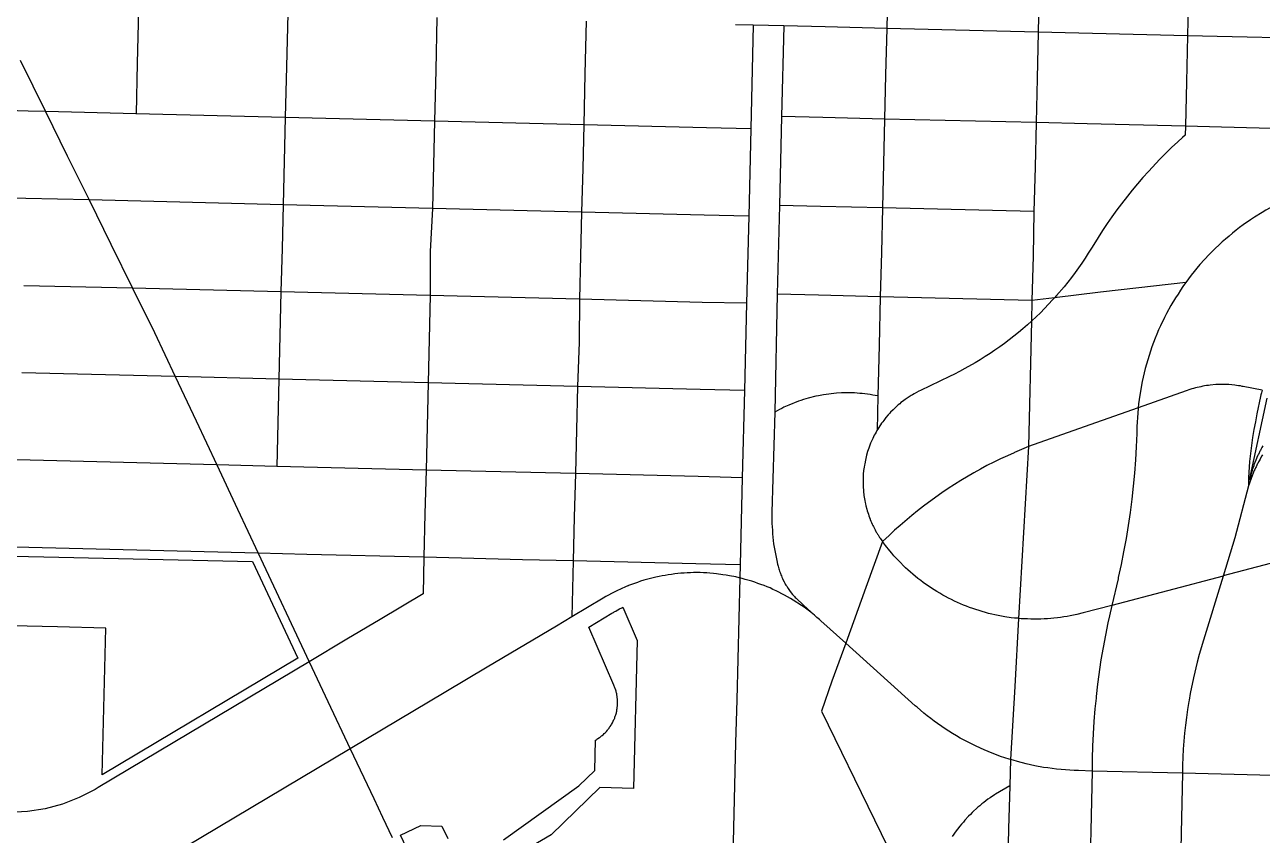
# Model space of a CAD drawing. Extents: x 1 to 394, y 101 to 384.
# Drawn here: x 165.46 to 197.15, y 222.81 to 243.57 of the extents above; entities that cross this region are included whole.
import ezdxf

# ---------------------------------------------------------------- set-up
doc = ezdxf.new("R2010")
doc.units = 0
doc.layers.get('0').update_dxf_attribs({"linetype": 'CONTINUOUS'})

msp = doc.modelspace()

# ---------------------------------------------------------------- linework, layer by layer
at = {"color": 4}
for points in [[(187.56377, 244.671275), (187.535169, 243.480386)], [(191.439271, 244.577143), (191.414756, 243.386254)], [(195.261573, 244.478926), (195.237058, 243.292133)], [(168.378612, 243.946917), (168.341735, 242.592332)], [(172.200914, 243.856881), (172.168227, 242.502297)], [(176.019119, 243.76276), (175.986432, 242.408175)], [(179.84142, 243.668639), (179.808734, 242.314054)], [(184.117974, 243.562229), (183.663711, 243.574486)], [(184.117974, 243.562229), (184.052496, 240.90627)], [(184.895522, 243.545864), (184.117974, 243.562208)], [(184.895522, 243.545864), (184.842301, 241.221383)], [(185.955454, 243.517211), (184.895522, 243.545812)], [(187.535127, 243.480386), (185.955454, 243.517263)], [(187.535127, 243.480386), (187.506526, 242.293594)], [(191.414714, 243.386254), (187.535127, 243.480334)], [(191.414714, 243.386254), (191.386113, 242.199462)], [(195.237016, 243.292133), (191.414714, 243.386212)], [(195.237016, 243.292133), (195.208415, 242.109426)], [(199.051125, 243.202098), (195.237016, 243.292091)], [(165.350233, 242.665992), (165.996834, 241.35234)], [(168.341776, 242.592332), (168.313175, 241.290947), (165.996834, 241.35234)], [(172.168174, 242.502297), (172.135488, 241.196826)], [(175.98638, 242.408175), (175.953693, 241.102705)], [(179.808681, 242.314054), (179.775994, 241.008573)], [(187.506474, 242.293594), (187.477873, 241.155904)], [(191.386071, 242.199462), (191.357471, 241.065869)], [(195.208363, 242.109426), (195.183847, 240.971748)], [(165.550764, 241.360522), (164.449911, 241.393261)], [(165.996834, 241.35234), (165.550764, 241.360721)], [(165.996834, 241.35234), (166.5534, 240.214651)], [(172.135435, 241.196826), (168.313134, 241.290905)], [(172.135435, 241.196826), (172.106834, 240.079597)], [(175.95364, 241.102705), (172.135435, 241.196784)], [(184.842322, 241.221383), (184.785015, 238.946005)], [(185.898168, 241.196826), (184.842322, 241.221341)], [(187.477831, 241.155904), (185.898168, 241.196868)], [(187.477831, 241.155904), (187.453316, 240.018215), (187.424673, 238.880526)], [(191.357418, 241.065869), (187.477831, 241.155863)], [(175.95364, 241.102705), (175.929125, 239.985476)], [(179.775942, 241.008573), (175.95364, 241.102652)], [(179.775942, 241.008573), (179.751427, 239.891355)], [(182.918903, 240.934912), (179.775942, 241.008562)], [(184.052496, 240.90627), (182.918903, 240.934871)], [(184.052496, 240.90627), (183.999275, 238.671813)], [(191.357418, 241.065869), (191.332903, 239.92818)], [(192.662899, 241.03313), (191.357418, 241.065817)], [(195.183816, 240.971748), (195.175435, 240.74666), (195.105871, 240.685267), (194.983096, 240.574771), (194.827582, 240.42745), (194.676165, 240.280118), (194.528844, 240.128701), (194.234191, 239.817674), (194.090956, 239.658074), (193.951817, 239.498474), (193.816764, 239.334779), (193.423894, 238.831412), (193.30112, 238.655438), (193.178345, 238.48356), (193.059667, 238.303489), (192.945085, 238.127515), (192.834589, 237.943358), (192.773196, 237.849279), (192.69546, 237.718322), (192.613639, 237.591451), (192.580952, 237.542316)], [(195.183816, 240.971748), (192.662899, 241.03314)], [(196.108695, 240.947191), (195.183816, 240.971706)], [(199.002021, 240.877616), (196.108695, 240.94718)], [(166.5534, 240.214651), (167.109966, 239.085154)], [(172.106782, 240.079597), (172.078181, 238.96238)], [(175.929083, 239.985476), (175.900482, 238.868248), (175.84722, 237.763309)], [(179.751385, 239.891355), (179.722732, 238.774127)], [(191.332872, 239.92818), (191.304271, 238.786405)], [(165.493468, 239.121979), (164.392614, 239.154666)], [(167.109966, 239.085154), (165.493468, 239.122032)], [(172.078139, 238.96238), (167.109966, 239.085154)], [(167.109966, 239.085154), (167.670629, 237.951551)], [(172.078139, 238.96238), (172.053624, 237.845151)], [(175.900441, 238.868248), (172.078139, 238.96238)], [(184.785036, 238.946005), (184.727729, 236.670637)], [(185.840872, 238.921458), (184.785036, 238.945973)], [(187.424631, 238.880526), (185.840872, 238.92149)], [(197.958453, 239.183372), (197.864374, 239.142408), (197.651575, 239.044243), (197.446947, 238.937844), (197.24233, 238.823262), (197.144165, 238.765955), (196.94773, 238.64318), (196.849564, 238.577702), (196.661312, 238.446745), (196.567232, 238.377181), (196.477239, 238.307617), (196.38316, 238.233967), (196.297252, 238.160317), (196.207258, 238.082581), (196.121351, 238.008931), (196.035443, 237.927109), (195.949536, 237.849373), (195.78584, 237.685677), (195.552569, 237.42785), (195.474833, 237.337856), (195.401183, 237.251949), (195.331619, 237.157869), (195.262055, 237.067876), (195.192491, 236.973797)], [(179.722732, 238.774127), (175.900441, 238.868206)], [(179.722732, 238.774127), (179.694131, 237.652812)], [(182.861607, 238.69637), (179.722732, 238.774127)], [(183.999296, 238.671813), (182.861607, 238.696328)], [(183.999296, 238.671813), (183.941989, 236.437367)], [(187.424631, 238.880526), (187.39603, 237.742848)], [(191.304218, 238.786405), (187.424631, 238.880485)], [(191.304218, 238.786405), (191.279703, 237.648716)], [(167.670629, 237.951551), (168.227195, 236.822055)], [(172.053582, 237.845151), (172.024981, 236.727933)], [(175.847241, 237.763309), (175.847241, 236.633802)], [(179.694089, 237.652812), (179.669574, 236.53968)], [(187.395978, 237.742848), (187.367377, 236.605159)], [(191.279661, 237.648716), (191.25106, 236.511027)], [(192.581046, 237.542316), (192.527825, 237.468666), (192.355947, 237.223117), (192.261868, 237.100343), (192.171875, 236.981665), (192.077795, 236.862986), (191.88136, 236.633812), (191.832225, 236.580591), (191.251018, 236.511038)], [(168.227195, 236.822055), (165.440268, 236.887533)], [(168.227195, 236.822055), (168.783761, 235.688462)], [(172.024939, 236.727933), (168.227195, 236.822013)], [(172.024939, 236.727933), (171.996338, 235.610705)], [(175.847241, 236.633802), (172.024939, 236.727881)], [(193.010752, 236.719741), (191.832141, 236.580602)], [(193.538665, 236.781133), (193.010752, 236.719741)], [(195.191998, 236.973472), (193.538665, 236.781133)], [(195.191998, 236.973472), (195.183617, 236.965091), (195.118139, 236.871011), (195.05266, 236.772846), (194.991268, 236.674681), (194.925789, 236.576516), (194.811208, 236.380081), (194.696615, 236.175464), (194.643394, 236.073108), (194.545229, 235.860298), (194.496094, 235.757942), (194.451045, 235.647457), (194.405996, 235.541047), (194.365033, 235.434647), (194.32407, 235.324151), (194.250419, 235.103159), (194.152254, 234.771681), (194.123653, 234.657089), (194.099138, 234.542507), (194.074623, 234.432011), (194.013231, 234.088244), (193.980544, 233.85907), (193.972163, 233.756714)], [(175.847241, 236.633802), (175.81864, 235.516584)], [(179.669532, 236.53968), (175.847241, 236.63376)], [(179.669532, 236.53968), (179.657274, 235.438827)], [(182.808407, 236.461924), (179.669532, 236.53966)], [(183.942, 236.437367), (182.808407, 236.461882)], [(183.942, 236.437367), (183.888779, 234.20292)], [(184.72774, 236.670637), (184.670433, 233.650451)], [(185.787672, 236.64608), (184.72774, 236.670595)], [(187.367335, 236.605159), (185.787672, 236.646122)], [(187.367335, 236.605159), (187.338734, 235.356974)], [(191.251018, 236.511027), (187.367335, 236.605106)], [(191.832141, 236.580602), (191.778921, 236.523295), (191.574293, 236.302314), (191.467893, 236.195903), (191.357397, 236.089504), (191.246901, 235.987148), (191.23852, 235.978767)], [(191.251018, 236.511027), (191.238761, 235.979018)], [(191.23874, 235.979018), (191.136384, 235.889025), (191.021792, 235.786669), (190.90721, 235.69259), (190.788521, 235.594424), (190.669843, 235.504431), (190.551165, 235.410352), (190.42839, 235.324444), (190.305626, 235.234451), (190.178755, 235.152629), (190.055991, 235.070807), (189.925035, 234.988985), (189.798164, 234.911249), (189.53625, 234.763928), (189.401208, 234.690278), (189.266155, 234.6248), (189.139294, 234.559322), (188.402658, 234.207383), (188.394276, 234.203193), (188.357399, 234.182764), (188.234624, 234.121371), (188.197747, 234.096856), (188.156784, 234.072341), (188.009452, 233.974176), (187.972575, 233.945575), (187.935697, 233.92106), (187.89882, 233.892459), (187.866133, 233.863858), (187.829256, 233.835257), (187.796569, 233.80257), (187.763882, 233.773969), (187.731195, 233.741282), (187.698509, 233.712681), (187.63303, 233.647203), (187.604429, 233.614516), (187.571743, 233.577639), (187.514436, 233.51216), (187.457129, 233.43851), (187.432614, 233.401633), (187.404013, 233.364756), (187.330363, 233.254259), (187.305848, 233.213296), (187.285419, 233.180609)], [(191.23874, 235.979018), (191.161004, 232.766493)], [(168.783761, 235.688462), (169.319866, 234.558955)], [(171.996286, 235.610705), (171.971771, 234.493477)], [(175.818587, 235.516584), (175.794072, 234.403452)], [(179.657253, 235.438827), (179.61629, 234.30932)], [(187.338692, 235.356974), (187.306005, 234.063781)], [(169.319866, 234.558955), (165.387068, 234.653034)], [(175.79403, 234.403452), (171.971739, 234.493445), (169.319866, 234.558955)], [(169.319866, 234.558955), (169.851875, 233.429459)], [(171.971739, 234.493477), (171.947224, 233.376259)], [(175.79403, 234.403452), (175.765429, 233.282127)], [(179.616332, 234.30932), (175.79403, 234.403399)], [(179.616332, 234.30932), (179.587731, 233.192102)], [(182.755207, 234.227477), (179.616332, 234.309299)], [(183.8888, 234.20292), (182.755207, 234.227435)], [(183.8888, 234.20292), (183.831493, 231.968474)], [(187.305953, 234.063781), (187.301762, 234.063781), (187.24037, 234.080125), (187.174891, 234.088506), (187.109413, 234.100764), (187.039849, 234.109145), (186.908892, 234.125488), (186.843414, 234.129679), (186.777935, 234.13806), (186.712457, 234.142251), (186.376883, 234.142251), (186.245926, 234.13387), (186.180448, 234.125488), (186.11497, 234.121298), (186.049491, 234.112916), (185.979927, 234.100659), (185.914449, 234.092278), (185.783492, 234.067763), (185.722099, 234.055505)], [(197.148167, 234.211103), (196.657079, 234.305182), (196.632564, 234.309372), (196.587515, 234.32163), (196.53838, 234.325821), (196.489245, 234.334202), (196.444196, 234.342583), (196.296875, 234.354841), (196.251826, 234.354841), (196.202691, 234.359031), (196.05537, 234.359031), (196.010321, 234.354841), (195.961186, 234.354841), (195.813864, 234.342583), (195.768815, 234.334202), (195.71968, 234.330011), (195.670545, 234.32163), (195.625496, 234.313249), (195.576361, 234.300991), (195.531312, 234.29261), (195.482177, 234.280352), (195.437128, 234.271971), (195.387993, 234.255628), (195.342944, 234.24337), (195.293809, 234.231113), (195.203816, 234.198426), (193.972006, 233.756452)], [(197.148167, 234.211103), (197.127737, 234.145624), (197.11548, 234.096489), (197.107099, 234.047354), (197.013019, 233.609466), (196.972056, 233.404849), (196.931093, 233.204318), (196.898406, 232.999701), (196.869805, 232.790987), (196.84529, 232.58637), (196.824861, 232.381753), (196.800346, 231.964325), (196.796155, 231.759708)], [(185.722194, 234.055589), (185.525759, 234.006454), (185.464366, 233.99011), (185.398888, 233.969681), (185.337495, 233.949252), (185.272017, 233.928823), (185.026468, 233.830658), (184.903704, 233.773351), (184.846397, 233.74475), (184.785005, 233.716149), (184.670412, 233.650671)], [(187.305953, 234.063781), (187.285524, 233.179824)], [(184.670444, 233.650451), (184.592708, 231.084516), (184.592708, 230.79395), (184.596898, 230.708042), (184.60528, 230.622134), (184.60947, 230.532141), (184.617852, 230.446233), (184.630109, 230.360326), (184.63849, 230.274418), (184.650748, 230.188511), (184.716226, 229.844744), (184.736655, 229.758836), (184.752999, 229.70153), (184.769342, 229.636051), (184.7816, 229.60745), (184.789981, 229.574764), (184.802239, 229.542077), (184.814496, 229.513476), (184.822877, 229.480789), (184.839221, 229.452188), (184.851478, 229.423587), (184.863736, 229.3909), (184.875993, 229.362299), (184.90868, 229.304993), (184.920938, 229.272306), (184.937281, 229.243705), (184.953625, 229.21919), (184.974054, 229.190589), (185.006741, 229.133282), (185.02717, 229.108767), (185.043513, 229.080166), (185.063942, 229.051565), (185.125335, 228.977915), (185.145764, 228.949314), (185.170279, 228.924799), (185.190709, 228.900284), (185.211138, 228.879855), (185.39938, 228.707977), (185.689947, 228.441967)], [(193.972466, 233.75685), (192.585143, 233.273945), (191.160983, 232.766493)], [(193.972466, 233.75685), (193.968276, 233.740507), (193.951932, 233.511333), (193.943551, 233.392655), (193.939361, 233.278073), (193.93517, 233.102098), (193.918827, 232.762428), (193.902483, 232.426854), (193.873882, 232.087184), (193.845281, 231.75161), (193.808404, 231.416025), (193.763355, 231.076355), (193.71422, 230.744877), (193.660999, 230.409304), (193.599607, 230.073719), (193.534128, 229.742241), (193.460478, 229.410753), (193.456288, 229.382152), (193.300774, 228.698716)], [(169.851875, 233.429459), (170.383884, 232.295866)], [(171.947182, 233.376259), (171.918581, 232.25903)], [(175.765388, 233.282127), (175.740872, 232.164909)], [(179.587689, 233.192102), (179.563174, 232.074874)], [(187.285482, 233.179824), (187.281291, 233.175633), (187.260862, 233.13467), (187.240433, 233.097792), (187.215917, 233.056829), (187.195488, 233.015866), (187.179145, 232.974903), (187.138182, 232.893081), (187.121838, 232.852118), (187.105495, 232.807069), (187.072808, 232.725247), (187.06055, 232.680198), (187.044207, 232.639234), (187.019692, 232.549241), (187.007434, 232.508278), (186.999053, 232.463229), (186.986796, 232.418179), (186.970452, 232.328186), (186.962071, 232.287223), (186.95369, 232.242174), (186.949499, 232.197125), (186.941118, 232.152075), (186.932737, 232.062082), (186.932737, 232.017033), (186.928546, 231.967898), (186.928546, 231.74281), (186.948975, 231.517732), (186.957357, 231.472682), (186.961547, 231.427633), (186.969928, 231.382584), (186.982186, 231.337535), (186.990567, 231.296572), (186.998948, 231.251523), (187.023463, 231.161529), (187.035721, 231.120566), (187.047979, 231.075517), (187.064322, 231.034554), (187.076579, 230.989505), (187.092923, 230.948541), (187.109266, 230.903492), (187.113457, 230.895111), (187.1298, 230.854148), (187.138182, 230.837804), (187.142372, 230.821461), (187.162801, 230.780498), (187.171183, 230.760068), (187.179564, 230.743725), (187.191821, 230.723296), (187.200203, 230.706952), (187.216546, 230.665989), (187.228804, 230.649646), (187.237185, 230.633302), (187.245566, 230.612873), (187.257824, 230.59653), (187.266205, 230.5761), (187.278462, 230.559757), (187.286844, 230.543414), (187.299101, 230.522984), (187.311359, 230.506641), (187.31974, 230.490298), (187.331997, 230.473954), (187.344255, 230.453525), (187.352636, 230.437182), (187.364894, 230.420838), (187.405857, 230.363532), (187.430372, 230.330845)], [(191.160983, 232.766493), (190.809045, 232.615065), (190.800664, 232.610874), (190.624689, 232.533139), (190.448725, 232.451317), (190.276837, 232.365409), (190.100862, 232.279502), (189.933081, 232.189508), (189.765288, 232.095429), (189.429714, 231.898994), (189.266019, 231.796638), (189.106419, 231.690238), (188.942723, 231.583839), (188.787209, 231.473343), (188.476182, 231.244168), (188.324765, 231.12549), (188.173347, 231.002716), (187.878695, 230.748984), (187.735459, 230.622124), (187.59632, 230.491167), (187.428528, 230.331568)], [(191.160983, 232.766493), (190.911348, 228.363068)], [(170.383884, 232.295866), (164.233015, 232.451369)], [(171.918539, 232.25903), (170.383884, 232.295908)], [(170.383884, 232.295866), (170.915893, 231.166359)], [(175.740831, 232.164909), (171.918539, 232.258988)], [(197.156977, 232.554217), (197.140634, 232.529702), (197.103757, 232.46831), (197.091499, 232.443795), (197.066984, 232.402831), (197.054726, 232.378316), (197.046345, 232.357887), (197.034088, 232.337458), (197.02183, 232.312943), (197.009573, 232.292513), (196.997315, 232.267998), (196.988934, 232.247569), (196.976676, 232.223054), (196.968295, 232.202625), (196.956037, 232.17811), (196.94378, 232.15768), (196.927437, 232.108545), (196.915179, 232.088116), (196.906798, 232.063601), (196.898417, 232.043172), (196.886159, 232.018657), (196.877778, 231.994142), (196.869397, 231.973712), (196.844881, 231.900062), (196.8365, 231.879633), (196.803813, 231.781468), (196.795432, 231.761039)], [(175.740831, 232.164909), (175.71223, 231.047681)], [(179.563132, 232.074874), (175.740831, 232.164867)], [(179.563132, 232.074874), (179.534531, 230.957645)], [(182.701997, 231.997117), (179.563132, 232.074853)], [(183.831504, 231.968474), (182.701997, 231.997075)], [(183.831504, 231.968474), (183.778283, 229.734017)], [(196.796218, 231.759761), (196.448365, 230.425636), (196.149617, 229.451643)], [(170.915893, 231.166359), (171.443816, 230.036863)], [(175.712188, 231.047681), (175.683587, 229.934549)], [(179.534489, 230.957645), (179.505888, 229.836331)], [(171.443816, 230.036863), (164.175719, 230.212837)], [(171.443816, 230.036863), (172.749287, 227.254033)], [(172.687905, 230.004123), (171.443816, 230.03681)], [(187.428717, 230.331515), (187.003108, 229.152905)], [(190.911348, 228.363068), (190.886833, 228.367259), (190.805011, 228.37564), (190.719104, 228.384021), (190.555408, 228.408536), (190.4695, 228.42488), (190.305804, 228.457567), (190.223983, 228.477996), (190.138075, 228.494339), (190.060339, 228.518854), (189.978517, 228.539284), (189.896696, 228.563799), (189.814874, 228.5924), (189.737138, 228.616915), (189.655316, 228.645516), (189.57758, 228.678203), (189.499844, 228.706803), (189.422108, 228.73949), (189.344373, 228.776368), (189.266637, 228.809054), (189.188901, 228.845932), (189.115251, 228.886895), (189.041601, 228.923773), (188.967951, 228.964736), (188.894301, 229.009785), (188.82065, 229.050748), (188.747, 229.095797), (188.677436, 229.140846), (188.468723, 229.288167), (188.403244, 229.337302), (188.33368, 229.390523), (188.202723, 229.496923), (188.141331, 229.550144), (188.075853, 229.60745), (188.01446, 229.664757), (187.834389, 229.844817), (187.719807, 229.967592), (187.666587, 230.03307), (187.60928, 230.098549), (187.50288, 230.229505), (187.453745, 230.299069), (187.42923, 230.331756)], [(199.149342, 230.31514), (199.108379, 230.298797), (199.038815, 230.26611), (198.969251, 230.237509), (198.895601, 230.208908), (198.826036, 230.180307), (198.756472, 230.155792), (198.609151, 230.106657), (198.388159, 230.045265), (196.149617, 229.451863)], [(175.683545, 229.934549), (172.687905, 230.004113)], [(175.683545, 229.934549), (175.663116, 228.993295), (174.562262, 228.334425)], [(176.649345, 229.909992), (175.683545, 229.934507)], [(178.204461, 229.86907), (176.649345, 229.910034)], [(179.505836, 229.836331), (178.204461, 229.86907)], [(179.505836, 229.836331), (179.473149, 228.40399)], [(182.644711, 229.762671), (179.505836, 229.836321)], [(183.778304, 229.734017), (182.644711, 229.762618)], [(183.778304, 229.734017), (183.774113, 229.40254)], [(183.774207, 229.40254), (183.753778, 229.40673), (183.671956, 229.42716), (183.508261, 229.459846), (183.426439, 229.472104), (183.340531, 229.484362), (183.176835, 229.508877), (183.095014, 229.517258), (183.009106, 229.521448), (182.927284, 229.52983), (182.841377, 229.53402), (182.759555, 229.538211), (182.587677, 229.538211), (182.509941, 229.53402), (182.428119, 229.53402), (182.346297, 229.525639), (182.264476, 229.521448), (182.182654, 229.513067), (182.104918, 229.504686), (182.023096, 229.492428), (181.941275, 229.484047), (181.863539, 229.467704), (181.781717, 229.455446), (181.703981, 229.439103), (181.622159, 229.42276), (181.311142, 229.340938), (181.233406, 229.316423), (181.15567, 229.287822), (181.077935, 229.263307), (181.000199, 229.234706), (180.926549, 229.206105), (180.910205, 229.197723)], [(183.774207, 229.40254), (183.692386, 226.275943)], [(185.689455, 228.440825), (185.685264, 228.445016), (185.554307, 228.551415), (185.484743, 228.60055), (185.419265, 228.649685), (185.349701, 228.69882), (185.140987, 228.833873), (185.067337, 228.878922), (184.920005, 228.960744), (184.846355, 228.997622), (184.772705, 229.038585), (184.699055, 229.075462), (184.621319, 229.108149), (184.547669, 229.145027), (184.469933, 229.173627), (184.392197, 229.206314), (184.314462, 229.234915), (184.23264, 229.263516), (184.154904, 229.292117), (184.077168, 229.316632), (183.913472, 229.365767), (183.835736, 229.386196), (183.774344, 229.40254)], [(196.149617, 229.451643), (193.301308, 228.698642)], [(196.149617, 229.451643), (195.609425, 227.700103), (195.593082, 227.634624), (195.535775, 227.438189), (195.482554, 227.241754), (195.384389, 226.840702), (195.302568, 226.439639), (195.273967, 226.267761)], [(180.909535, 229.197923), (180.848142, 229.173407), (180.627161, 229.075242), (180.553511, 229.038365), (180.483946, 229.001487), (180.410296, 228.960524), (180.340732, 228.923647), (180.271168, 228.882684), (179.473149, 228.403874)], [(187.003108, 229.152905), (186.483377, 227.732842)], [(186.483377, 227.732842), (185.849054, 228.305772), (185.812177, 228.338459), (185.746698, 228.39168), (185.689392, 228.440815)], [(193.301308, 228.698642), (192.564682, 228.506303), (192.400986, 228.46534), (192.319164, 228.448997), (192.233257, 228.432653), (192.151435, 228.41631), (192.069613, 228.404052), (191.983706, 228.391795), (191.901884, 228.379537), (191.815976, 228.371156), (191.734154, 228.362775), (191.648247, 228.354394), (191.562339, 228.350203), (191.480517, 228.346012), (191.226786, 228.346012), (191.140879, 228.350203), (191.059057, 228.354394), (190.973149, 228.358584), (190.911757, 228.362775)], [(193.301308, 228.698642), (193.23583, 228.432643), (193.194866, 228.248486), (193.133474, 227.937459), (193.072081, 227.622346), (193.018861, 227.307232), (192.928867, 226.677006), (192.89618, 226.361882), (192.89199, 226.325005)], [(174.56222, 228.334425), (173.711002, 227.831059)], [(179.080227, 228.17073), (177.308225, 227.114883)], [(179.473097, 228.40399), (179.080227, 228.17073)], [(190.911348, 228.363068), (190.813183, 226.61971)], [(173.711002, 227.831059), (172.749287, 227.254033)], [(186.483377, 227.732842), (186.131428, 226.754752)], [(189.806398, 225.097333), (189.720491, 225.142382), (189.618135, 225.191517), (189.515779, 225.244738), (189.417614, 225.297958), (189.319449, 225.355265), (189.221284, 225.416658), (189.127204, 225.473964), (189.033125, 225.535357), (188.750751, 225.731792), (188.660758, 225.79727), (188.570764, 225.87092), (188.484857, 225.940484), (188.312968, 226.087816), (188.263833, 226.128779), (186.483639, 227.732999)], [(172.749287, 227.254033), (167.343237, 224.029218), (167.294102, 224.000617), (167.269587, 223.984274), (166.860342, 223.77556), (166.430636, 223.607779), (165.988662, 223.489101), (165.53441, 223.41545), (165.076062, 223.390935), (165.035099, 223.390935), (164.012002, 223.399317)], [(172.749287, 227.254033), (173.228107, 226.239118)], [(177.308225, 227.114883), (176.244197, 226.480571)], [(186.131428, 226.754752), (185.865429, 225.985387)], [(190.813131, 226.61971), (190.706731, 224.74948)], [(173.228107, 226.239118), (173.796941, 225.023672)], [(176.244197, 226.480571), (173.796941, 225.023672)], [(183.692365, 226.275943), (183.663764, 225.17509)], [(192.892074, 226.325057), (192.863473, 226.046769), (192.838958, 225.72757), (192.818528, 225.40836), (192.802185, 225.093247), (192.793804, 224.774037), (192.789613, 224.454828)], [(195.273841, 226.267761), (195.26965, 226.23916), (195.236964, 226.034532), (195.208363, 225.829915), (195.183847, 225.629394), (195.159332, 225.424766), (195.126646, 225.015532), (195.110302, 224.606287), (195.106112, 224.397573)], [(185.865429, 225.985387), (188.574588, 220.423823)], [(173.796941, 225.023672), (168.730561, 221.999389)], [(173.796941, 225.023672), (174.398524, 223.755026)], [(183.663711, 225.17509), (183.536851, 219.728108)], [(190.706731, 224.74948), (190.665768, 224.761738), (190.555272, 224.794425), (190.448872, 224.831302), (190.342462, 224.872265), (190.236062, 224.909143), (190.133706, 224.954192), (190.027307, 224.999241), (189.822689, 225.089234), (189.806346, 225.097616)], [(190.706731, 224.74948), (190.682216, 224.078332)], [(192.78976, 224.454828), (192.446004, 224.467085), (192.335508, 224.471276), (192.220915, 224.475466), (192.110419, 224.483848), (191.995837, 224.492229), (191.881245, 224.504486), (191.770749, 224.516744), (191.656167, 224.533087), (191.545671, 224.549431), (191.324679, 224.590394), (191.103697, 224.639529), (190.882705, 224.696836), (190.772209, 224.729522), (190.706731, 224.749952)], [(192.78976, 224.454828), (192.757073, 222.924269)], [(195.106059, 224.397531), (192.78976, 224.454838)], [(195.106059, 224.397531), (195.073372, 222.866983)], [(197.422359, 224.344332), (195.106059, 224.397552)], [(190.682174, 224.078332), (190.322043, 223.865522), (190.289356, 223.845093), (190.182956, 223.771443), (190.12565, 223.73048), (190.072429, 223.693603), (190.023294, 223.652639), (189.970073, 223.611676), (189.916852, 223.566627), (189.867717, 223.525664), (189.720386, 223.390621), (189.675337, 223.341486), (189.626202, 223.296437), (189.536208, 223.198272), (189.495245, 223.149137), (189.450196, 223.095916), (189.409233, 223.046781), (189.286458, 222.887182), (189.249581, 222.833961), (189.212703, 222.776654)], [(190.682174, 224.078332), (190.649487, 222.973383)], [(174.398524, 223.755026), (174.623613, 223.272131)], [(174.623613, 223.272131), (174.869151, 222.75239)], [(190.649435, 222.973383), (190.571699, 219.560326)], [(192.757021, 222.924269), (192.675199, 219.511212)], [(195.07332, 222.866983), (195.003756, 219.453916)]]:
    msp.add_lwpolyline(points, dxfattribs=at)
at = {"color": 3}
for points in [[(196.824861, 231.907082), (197.270931, 234.010582)], [(197.165118, 232.787488), (197.140603, 232.746525), (197.132221, 232.730181), (197.107706, 232.689218), (197.099325, 232.668789), (197.087068, 232.648359), (197.078686, 232.62793), (197.066429, 232.607501), (197.050085, 232.566538), (197.037828, 232.546108), (197.013313, 232.484716), (197.001055, 232.464287), (196.943749, 232.321051), (196.935367, 232.296536), (196.931177, 232.276107), (196.906662, 232.214715), (196.902471, 232.1902), (196.89409, 232.16977), (196.889899, 232.149341), (196.881518, 232.128912), (196.873137, 232.104397), (196.864755, 232.063433), (196.856374, 232.043004), (196.852184, 232.018489), (196.843802, 231.99806), (196.839612, 231.977631), (196.835421, 231.953116), (196.831231, 231.932686), (196.82704, 231.908171)], [(164.347597, 228.195276), (164.392646, 229.979566), (166.340632, 229.934517), (171.296526, 229.819935), (172.458762, 227.344026), (167.449668, 224.356579), (167.543747, 228.117498), (166.299658, 228.146099), (164.347586, 228.195234)], [(177.725642, 222.690956), (179.653167, 224.074184), (180.058316, 224.47115), (180.074659, 225.248698), (180.099175, 225.257079), (180.115518, 225.269336), (180.135947, 225.28568), (180.17691, 225.310195), (180.19734, 225.326538), (180.213683, 225.338796), (180.234112, 225.355139), (180.250456, 225.367397), (180.270885, 225.38374), (180.303572, 225.416427), (180.324001, 225.43277), (180.340344, 225.449114), (180.356688, 225.469543), (180.385289, 225.50223), (180.397546, 225.522659), (180.41389, 225.539003), (180.426147, 225.555346), (180.438405, 225.575775), (180.454748, 225.592119), (180.479263, 225.633082), (180.487645, 225.649425), (180.51216, 225.690389), (180.520541, 225.710818), (180.532798, 225.731247), (180.549142, 225.77221), (180.561399, 225.79264), (180.569781, 225.813069), (180.573971, 225.833498), (180.582352, 225.858013), (180.598696, 225.898976), (180.602886, 225.919406), (180.611268, 225.943921), (180.615458, 225.96435), (180.619649, 225.988865), (180.62803, 226.029828), (180.632221, 226.054343), (180.636411, 226.074773), (180.636411, 226.099288), (180.640602, 226.119717), (180.640602, 226.164766), (180.644793, 226.189281), (180.644793, 226.23433), (180.640602, 226.258845), (180.640602, 226.303895), (180.636411, 226.324324), (180.636411, 226.348839), (180.632221, 226.369268), (180.62803, 226.393783), (180.619649, 226.434746), (180.615458, 226.459262), (180.607077, 226.479691), (180.602886, 226.504206), (180.598696, 226.524635), (180.582352, 226.565598), (180.573971, 226.590113), (180.549456, 226.651506), (179.902855, 228.141133), (180.496256, 228.497178), (180.516686, 228.50556), (180.537115, 228.517817), (180.553458, 228.530075), (180.573887, 228.542332), (180.594317, 228.550714), (180.63528, 228.575229), (180.651623, 228.58361), (180.692587, 228.608125), (180.713016, 228.616506), (180.733445, 228.628764), (180.753874, 228.637145), (180.774304, 228.649403), (181.146713, 227.798184), (181.052634, 224.008621), (180.18504, 224.033137), (178.945048, 222.817691), (177.803262, 222.150629)], [(175.536077, 221.851932), (175.085911, 222.813647), (175.605652, 223.059185), (176.145843, 223.042842), (176.293174, 222.727718)]]:
    msp.add_lwpolyline(points, dxfattribs=at)

doc.saveas('drawing.dxf')
